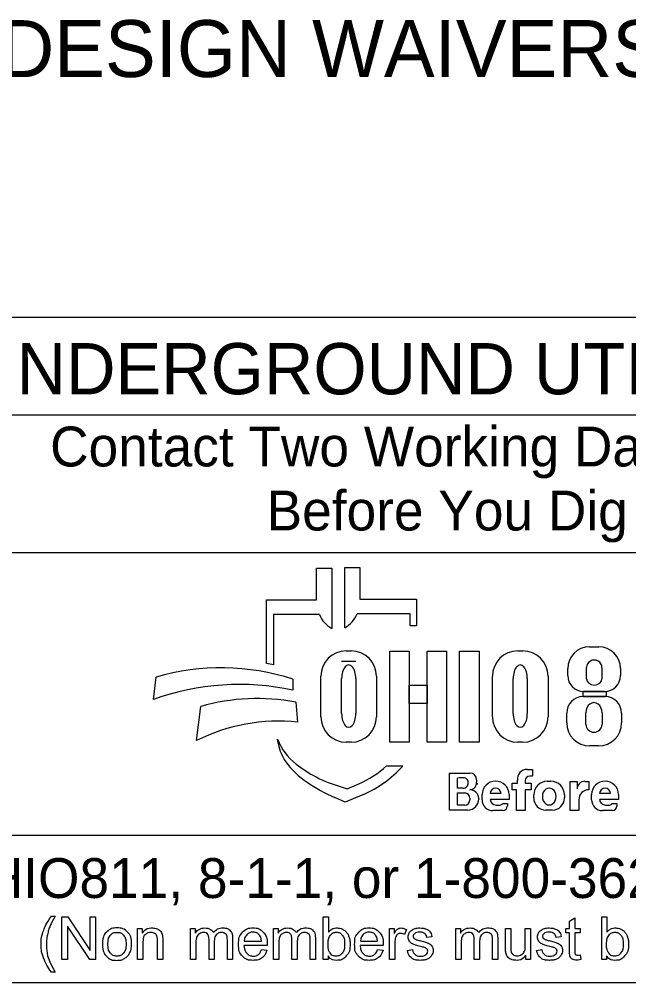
# Model space of a CAD drawing. Extents: x 0 to 34, y 0 to 22.
# Drawn here: x 2.689 to 4.831, y 2.143 to 5.529 of the extents above; entities that cross this region are included whole.
import ezdxf

# ---------------------------------------------------------------- set-up
doc = ezdxf.new("R2010")
doc.units = 0
doc.layers.add('SH_Data', color=7, linetype='Continuous')
doc.layers.add('SH_Text', color=7, linetype='Continuous')

msp = doc.modelspace()

# ---------------------------------------------------------------- linework, layer by layer
at = {"layer": 'SH_Data'}
for p, q in [((6.6275, 4.4803), (2.3775, 4.4803)), ((2.3775, 4.1387), (6.6275, 4.1387)), ((2.3775, 3.6553), (6.6275, 3.6553)), ((6.6275, 2.6607), (2.3775, 2.6607)), ((6.6275, 2.1428), (2.3775, 2.1428))]:
    msp.add_line(p, q, dxfattribs=at)
at = {"layer": 'SH_Text'}
for p, q in [((3.7335, 3.4883), (3.7335, 3.5998)), ((3.7335, 3.5998), (3.7872, 3.5998)), ((3.7872, 3.5998), (3.7872, 3.3877)), ((3.8329, 3.39), (3.8329, 3.6021)), ((3.8329, 3.6021), (3.8865, 3.6021)), ((3.8865, 3.6021), (3.8865, 3.4906)), ((3.5576, 3.2644), (3.5576, 3.4883)), ((3.5576, 3.4883), (3.7335, 3.4883)), ((3.8865, 3.4906), (4.0857, 3.4906)), ((4.0857, 3.4906), (4.0857, 3.3968)), ((3.5828, 3.4369), (3.5828, 3.26)), ((3.7439, 3.4369), (3.5828, 3.4369)), ((4.0625, 3.4392), (3.8761, 3.4392)), ((4.0625, 3.3968), (4.0625, 3.4392)), ((4.0857, 3.3968), (4.0625, 3.3968)), ((4.6931, 3.3231), (4.7258, 3.3231)), ((3.8385, 3.3091), (3.8551, 3.3091)), ((4.4416, 3.3091), (4.4581, 3.3091)), ((3.8718, 3.2721), (3.822, 3.2721)), ((4.683, 3.2111), (4.683, 3.2504)), ((4.7371, 3.2504), (4.7371, 3.2111)), ((3.7491, 3.0776), (3.7491, 3.2196)), ((3.9445, 3.2196), (3.9445, 3.0776)), ((4.3521, 3.0776), (4.3521, 3.2196)), ((4.5476, 3.2196), (4.5476, 3.0776)), ((4.6168, 3.2225), (4.6168, 3.2468)), ((4.8022, 3.2468), (4.8022, 3.2225)), ((3.1602, 3.1381), (3.1696, 3.2162)), ((3.6509, 3.2097), (3.6509, 3.1709)), ((3.822, 3.089), (3.822, 3.2114)), ((3.8718, 3.2114), (3.8718, 3.089)), ((4.425, 3.089), (4.425, 3.2114)), ((4.4748, 3.2114), (4.4748, 3.089)), ((4.7462, 3.1665), (4.6728, 3.1665)), ((3.6608, 3.1291), (3.6671, 3.0582)), ((4.671, 3.1482), (4.7483, 3.1482)), ((3.312, 2.9936), (3.3267, 3.1137)), ((4.6131, 3.0563), (4.6131, 3.0903)), ((4.6806, 3.0503), (4.6806, 3.0912)), ((4.7374, 3.0912), (4.7374, 3.0503)), ((4.8062, 3.0903), (4.8062, 3.0563)), ((3.5997, 2.9807), (3.5967, 2.9986)), ((3.8551, 2.9882), (3.8385, 2.9882)), ((4.4581, 2.9882), (4.4416, 2.9882)), ((4.7252, 2.9753), (4.6941, 2.9753)), ((3.98, 2.9048), (4.0375, 2.9048)), ((4.2013, 2.749), (4.2013, 2.8798)), ((4.2013, 2.8798), (4.2725, 2.8798)), ((4.4739, 2.8926), (4.4934, 2.8926)), ((4.4934, 2.8926), (4.4934, 2.8696)), ((3.7816, 2.8444), (3.841, 2.8239)), ((4.2293, 2.8263), (4.2293, 2.8632)), ((4.2545, 2.8632), (4.2332, 2.8632)), ((4.2963, 2.856), (4.2963, 2.8481)), ((4.4213, 2.8212), (4.4213, 2.8442)), ((4.4213, 2.8442), (4.4406, 2.8442)), ((4.4406, 2.8442), (4.4406, 2.8546)), ((4.4667, 2.8526), (4.4667, 2.8442)), ((4.4667, 2.8442), (4.4883, 2.8442)), ((4.4934, 2.8691), (4.4832, 2.8691)), ((4.4883, 2.8442), (4.4883, 2.8212)), ((4.5451, 2.8508), (4.5573, 2.8508)), ((4.6254, 2.7478), (4.6254, 2.8505)), ((4.6254, 2.8505), (4.6499, 2.8505)), ((4.6499, 2.8505), (4.6499, 2.8237)), ((4.6772, 2.8505), (4.691, 2.8505)), ((4.691, 2.8505), (4.691, 2.8209)), ((3.841, 2.8239), (3.8821, 2.8417)), ((4.2487, 2.8263), (4.2293, 2.8263)), ((4.4362, 2.8212), (4.4213, 2.8212)), ((4.4362, 2.7478), (4.4362, 2.8212)), ((4.4883, 2.8212), (4.4667, 2.8212)), ((4.4667, 2.8212), (4.4667, 2.7478)), ((3.835, 2.7769), (3.7976, 2.7934)), ((3.8983, 2.8044), (3.835, 2.7769)), ((4.2293, 2.7669), (4.2293, 2.8097)), ((4.2293, 2.8097), (4.2548, 2.8097)), ((4.2729, 2.7916), (4.2729, 2.7853)), ((4.3043, 2.7887), (4.3043, 2.7884)), ((4.3159, 2.7858), (4.3159, 2.8042)), ((4.3824, 2.8082), (4.3439, 2.8082)), ((4.4104, 2.7866), (4.344, 2.7866)), ((4.4104, 2.8042), (4.4104, 2.7866)), ((4.4973, 2.7922), (4.4973, 2.8029)), ((4.6051, 2.8029), (4.6051, 2.7922)), ((4.6559, 2.786), (4.6559, 2.7478)), ((4.7008, 2.7858), (4.7008, 2.8042)), ((4.7674, 2.8082), (4.7288, 2.8082)), ((4.7953, 2.7866), (4.7289, 2.7866)), ((4.7953, 2.8042), (4.7953, 2.7866)), ((4.265, 2.749), (4.2013, 2.749)), ((4.2546, 2.7669), (4.2293, 2.7669)), ((4.3892, 2.7478), (4.3538, 2.7478)), ((4.3649, 2.7673), (4.379, 2.7673)), ((4.3876, 2.7729), (4.4045, 2.7729)), ((4.4045, 2.7729), (4.4045, 2.7631)), ((4.4667, 2.7478), (4.4362, 2.7478)), ((4.5623, 2.7494), (4.5401, 2.7494)), ((4.6559, 2.7478), (4.6254, 2.7478)), ((4.7742, 2.7478), (4.7388, 2.7478)), ((4.7498, 2.7673), (4.7639, 2.7673)), ((4.7725, 2.7729), (4.7894, 2.7729)), ((4.7894, 2.7729), (4.7894, 2.7631))]:
    msp.add_line(p, q, dxfattribs=at)
for points in [[(3.991, 3.3081), (4.0589, 3.3081), (4.0589, 2.9881), (3.991, 2.9881)], [(4.1231, 3.3081), (4.1911, 3.3081), (4.1911, 2.9881), (4.1231, 2.9881)], [(4.2364, 3.3081), (4.3052, 3.3081), (4.3052, 2.9881), (4.2364, 2.9881)], [(4.0589, 3.1882), (4.1231, 3.1882), (4.1231, 3.1242), (4.0589, 3.1242)], [(4.6706, 3.1665), (4.7523, 3.1665), (4.7523, 3.1481), (4.6706, 3.1481)]]:
    msp.add_lwpolyline(points, close=True, dxfattribs=at)
for points in [[(2.8021, 2.3766), (2.8153, 2.3766)], [(2.8389, 2.2239), (2.8389, 2.3741), (2.8592, 2.3741), (2.9382, 2.2561), (2.9382, 2.3741), (2.9572, 2.3741), (2.9572, 2.2239), (2.9369, 2.2239), (2.8579, 2.3419), (2.8579, 2.2239), (2.8389, 2.2239)], [(3.7743, 2.2239), (3.7573, 2.2239), (3.7573, 2.3741), (3.7757, 2.3741), (3.7757, 2.3206)], [(4.6233, 2.2558), (4.6233, 2.3185), (4.6097, 2.3185), (4.6097, 2.3328), (4.6233, 2.3328), (4.6233, 2.3597), (4.6417, 2.3708), (4.6417, 2.3328), (4.6601, 2.3328), (4.6601, 2.3185), (4.6417, 2.3185), (4.6417, 2.2547)], [(4.7534, 2.2239), (4.7363, 2.2239), (4.7363, 2.3741), (4.7548, 2.3741), (4.7548, 2.3206)], [(3.1048, 2.2239), (3.1048, 2.3328), (3.1214, 2.3328), (3.1214, 2.3173)], [(3.2912, 2.2239), (3.2912, 2.3328), (3.3077, 2.3328), (3.3077, 2.3174)], [(3.5826, 2.2239), (3.5826, 2.3328), (3.5991, 2.3328), (3.5991, 2.3174)], [(3.9904, 2.2239), (3.9904, 2.3328), (4.007, 2.3328), (4.007, 2.3163)], [(4.0495, 2.3293), (4.043, 2.3122)], [(4.1394, 2.3046), (4.1213, 2.3022)], [(4.2236, 2.2239), (4.2236, 2.3328), (4.2401, 2.3328), (4.2401, 2.3174)], [(4.3979, 2.2654), (4.3979, 2.3328), (4.4164, 2.3328), (4.4164, 2.2724)], [(4.4676, 2.2745), (4.4676, 2.3328), (4.4861, 2.3328), (4.4861, 2.2239), (4.4696, 2.2239)], [(4.594, 2.3046), (4.5759, 2.3022)], [(3.1233, 2.2833), (3.1233, 2.2239), (3.1048, 2.2239)], [(3.1932, 2.2908), (3.1932, 2.2239), (3.1748, 2.2239), (3.1748, 2.2901)], [(3.3097, 2.2803), (3.3097, 2.2239), (3.2912, 2.2239)], [(3.3743, 2.2871), (3.3743, 2.2239), (3.3559, 2.2239), (3.3559, 2.2946)], [(3.4388, 2.2986), (3.4388, 2.2239), (3.4203, 2.2239), (3.4203, 2.2924)], [(3.56, 2.2736), (3.4788, 2.2736)], [(3.4799, 2.2887), (3.5406, 2.2887)], [(3.601, 2.2803), (3.601, 2.2239), (3.5826, 2.2239)], [(3.6657, 2.2871), (3.6657, 2.2239), (3.6473, 2.2239), (3.6473, 2.2946)], [(3.7301, 2.2986), (3.7301, 2.2239), (3.7117, 2.2239), (3.7117, 2.2924)], [(3.968, 2.2736), (3.8868, 2.2736)], [(3.8879, 2.2887), (3.9486, 2.2887)], [(4.0088, 2.2809), (4.0088, 2.2239), (3.9904, 2.2239)], [(4.242, 2.2803), (4.242, 2.2239), (4.2236, 2.2239)], [(4.3067, 2.2871), (4.3067, 2.2239), (4.2883, 2.2239), (4.2883, 2.2946)], [(4.3711, 2.2986), (4.3711, 2.2239), (4.3527, 2.2239), (4.3527, 2.2924)], [(3.5404, 2.2591), (3.5595, 2.2567)], [(3.7743, 2.2375), (3.7743, 2.2239)], [(3.9484, 2.2591), (3.9675, 2.2567)], [(4.053, 2.2564), (4.0712, 2.2593)], [(4.4696, 2.2239), (4.4696, 2.24)], [(4.5076, 2.2564), (4.5258, 2.2593)], [(4.6601, 2.2404), (4.6628, 2.2241)], [(4.7534, 2.2375), (4.7534, 2.2239)], [(2.8153, 2.1798), (2.8021, 2.1798)]]:
    msp.add_lwpolyline(points, dxfattribs=at)
for centre, radius, start, end in [((3.8353, 3.4736), 0.0985, 201.9296, 240.7469), ((3.7847, 3.476), 0.0985, 299.2531, 338.0704), ((4.6931, 3.2468), 0.0763, 90, 180), ((4.7258, 3.2468), 0.0763, 0, 90), ((3.8385, 3.2196), 0.0895, 90, 180), ((3.8551, 3.2196), 0.0895, 0, 90), ((4.4416, 3.2196), 0.0895, 90, 180), ((4.4581, 3.2196), 0.0895, 0, 90), ((3.4295, 2.4554), 0.8191, 79.2074, 81.0007), ((3.3997, 2.4302), 0.8191, 72.1402, 106.3144), ((4.6728, 3.2225), 0.056, 180, 270), ((4.7462, 3.2225), 0.056, 270, 0), ((3.4628, 2.2991), 0.8919, 77.8238, 109.8274), ((3.5267, 2.4094), 0.7322, 79.44, 105.8467), ((4.671, 3.0903), 0.0579, 90, 180), ((4.7483, 3.0903), 0.0579, 0, 90), ((3.5987, 2.4262), 0.6357, 83.8248, 116.8021), ((3.8385, 3.0776), 0.0895, 180, 270), ((3.8551, 3.0776), 0.0895, 270, 0), ((4.4416, 3.0776), 0.0895, 180, 270), ((4.4581, 3.0776), 0.0895, 270, 0), ((4.6941, 3.0563), 0.081, 180, 270), ((4.7252, 3.0563), 0.081, 270, 0), ((3.7841, 3.0707), 0.2008, 201.0457, 232.5314), ((3.741, 3.0048), 0.1433, 189.6817, 216.0884), ((3.8747, 3.1022), 0.3088, 216.0884, 235.7167), ((3.9766, 3.3219), 0.5173, 232.5314, 241.794), ((3.7387, 3.1722), 0.3602, 293.4582, 312.0712), ((3.7387, 3.1722), 0.401, 293.4582, 317.8286), ((4.2725, 2.856), 0.0238, 0, 90), ((4.4739, 2.859), 0.0335, 90, 187.5187), ((4.0412, 3.3465), 0.6044, 235.7167, 246.2325), ((3.8914, 3.1631), 0.3371, 241.794, 250.9821), ((4.2487, 2.845), 0.0187, 270, 2.0582), ((4.2505, 2.8463), 0.0169, 357.8325, 90), ((4.2721, 2.8453), 0.0243, 270, 6.6529), ((4.3631, 2.8042), 0.0473, 0, 180), ((4.4832, 2.8526), 0.0165, 90, 180), ((4.5451, 2.8029), 0.0478, 90, 180), ((4.5573, 2.8029), 0.0478, 0, 90), ((4.6768, 2.8237), 0.0269, 89.2449, 180), ((4.7481, 2.8042), 0.0473, 0, 180), ((4.2722, 2.7889), 0.0321, 4.0748, 90), ((4.2827, 2.8438), 0.0175, 347.4023, 0), ((4.3632, 2.8072), 0.0193, 2.9632, 177.0368), ((4.6908, 2.786), 0.0349, 89.6033, 180), ((4.7481, 2.8072), 0.0193, 2.9632, 177.0368), ((4.2546, 2.7853), 0.0184, 270, 0), ((4.2548, 2.7916), 0.0181, 0, 90), ((4.265, 2.7884), 0.0393, 270, 0), ((4.2714, 2.7887), 0.033, 0, 11.7502), ((4.3538, 2.7858), 0.038, 180, 270), ((4.3649, 2.7883), 0.021, 184.827, 270), ((4.5401, 2.7922), 0.0428, 180, 270), ((4.5623, 2.7922), 0.0428, 270, 0), ((4.7388, 2.7858), 0.038, 180, 270), ((4.7498, 2.7883), 0.021, 184.827, 270), ((4.379, 2.7767), 0.00938, 270, 335.9979), ((4.3892, 2.7631), 0.0152, 270, 0), ((4.7639, 2.7767), 0.00938, 270, 335.9979), ((4.7742, 2.7631), 0.0152, 270, 0)]:
    msp.add_arc(centre, radius, start, end, dxfattribs=at)
for centre, major_axis, ratio, start_param, end_param in [((3.8469, 3.2114), (0, 0.0484), 0.514403, 4.712389, 7.853982), ((4.4499, 3.2114), (0, 0.0484), 0.514403, 4.712389, 7.853982), ((4.71, 3.2504), (0.0271, 0), 0.969373, 0, 3.141593), ((4.71, 3.2111), (0.0271, 0), 0.818453, 3.141593, 6.283185), ((4.709, 3.0912), (0, 0.0358), 0.794529, 4.712389, 7.853982), ((3.8469, 3.089), (0, 0.0484), 0.514403, 1.570796, 4.712389), ((4.4499, 3.089), (0, 0.0484), 0.514403, 1.570796, 4.712389), ((4.709, 3.0503), (0.0284, 0), 0.959837, 3.141593, 6.283185), ((4.5517, 2.7976), (0, 0.029), 0.832186, 4.712389, 7.853982), ((4.5517, 2.7976), (0, 0.0302), 0.797287, 1.570796, 4.712389)]:
    msp.add_ellipse(centre, major_axis=major_axis, ratio=ratio, start_param=start_param, end_param=end_param, dxfattribs=at)
for points in [[(2.8021, 2.1798), (2.7869, 2.199), (2.7763, 2.2248), (2.7657, 2.2506), (2.7657, 2.2783), (2.7657, 2.3026), (2.7736, 2.325), (2.7829, 2.3509), (2.8021, 2.3766)], [(2.8153, 2.3766), (2.8029, 2.3553), (2.7989, 2.3462), (2.7927, 2.332), (2.7891, 2.3167), (2.7847, 2.2975), (2.7847, 2.2782), (2.7847, 2.2289), (2.8153, 2.1798)], [(2.9814, 2.2783), (2.9814, 2.3085), (2.9981, 2.3231), (3.0122, 2.3352), (3.0323, 2.3352), (3.0547, 2.3352), (3.069, 2.3205), (3.0832, 2.3058), (3.0832, 2.2799), (3.0832, 2.2589), (3.0769, 2.2469), (3.0706, 2.2348), (3.0586, 2.2282), (3.0466, 2.2215), (3.0323, 2.2215), (3.0095, 2.2215), (2.9954, 2.2362), (2.9814, 2.2508), (2.9814, 2.2783)], [(3.0003, 2.2783), (3.0003, 2.2574), (3.0094, 2.247), (3.0185, 2.2366), (3.0323, 2.2366), (3.046, 2.2366), (3.0551, 2.2471), (3.0642, 2.2575), (3.0642, 2.279), (3.0642, 2.2991), (3.0551, 2.3095), (3.0459, 2.3199), (3.0323, 2.3199), (3.0185, 2.3199), (3.0094, 2.3096), (3.0003, 2.2992), (3.0003, 2.2783)], [(3.1214, 2.3173), (3.1334, 2.3352), (3.156, 2.3352), (3.1659, 2.3352), (3.1741, 2.3316), (3.1823, 2.3281), (3.1864, 2.3224), (3.1905, 2.3166), (3.1922, 2.3087), (3.1932, 2.3036), (3.1932, 2.2908)], [(3.1748, 2.2901), (3.1748, 2.3013), (3.1726, 2.3069), (3.1705, 2.3125), (3.165, 2.3158), (3.1595, 2.3191), (3.1521, 2.3191), (3.1404, 2.3191), (3.1318, 2.3117), (3.1233, 2.3042), (3.1233, 2.2833)], [(3.3077, 2.3174), (3.3128, 2.3254), (3.3214, 2.3303), (3.3299, 2.3352), (3.3407, 2.3352), (3.3528, 2.3352), (3.3606, 2.3301), (3.3683, 2.3251), (3.3715, 2.3161), (3.3844, 2.3352), (3.4051, 2.3352), (3.4213, 2.3352), (3.43, 2.3262), (3.4388, 2.3172), (3.4388, 2.2986)], [(3.3559, 2.2946), (3.3559, 2.3069), (3.3514, 2.313), (3.3469, 2.3191), (3.3366, 2.3191), (3.3288, 2.3191), (3.3222, 2.315), (3.3156, 2.311), (3.3126, 2.3031), (3.3097, 2.2952), (3.3097, 2.2803)], [(3.4203, 2.2924), (3.4203, 2.3035), (3.4185, 2.3083), (3.4168, 2.3132), (3.412, 2.3162), (3.4073, 2.3191), (3.401, 2.3191), (3.3895, 2.3191), (3.3819, 2.3115), (3.3743, 2.3039), (3.3743, 2.2871)], [(3.5595, 2.2567), (3.555, 2.24), (3.5428, 2.2307), (3.5306, 2.2215), (3.5117, 2.2215), (3.4878, 2.2215), (3.4738, 2.2362), (3.4598, 2.2509), (3.4598, 2.2774), (3.4598, 2.3049), (3.474, 2.32), (3.4881, 2.3352), (3.5106, 2.3352), (3.5324, 2.3352), (3.5463, 2.3203), (3.5601, 2.3055), (3.5601, 2.2785), (3.5601, 2.2769), (3.56, 2.2736)], [(3.5406, 2.2887), (3.5394, 2.3025), (3.5337, 2.3094), (3.5249, 2.3201), (3.5108, 2.3201), (3.4981, 2.3201), (3.4894, 2.3115), (3.4808, 2.303), (3.4799, 2.2887)], [(3.5991, 2.3174), (3.6042, 2.3254), (3.6127, 2.3303), (3.6212, 2.3352), (3.6321, 2.3352), (3.6442, 2.3352), (3.6519, 2.3301), (3.6597, 2.3251), (3.6628, 2.3161), (3.6758, 2.3352), (3.6965, 2.3352), (3.7127, 2.3352), (3.7214, 2.3262), (3.7301, 2.3172), (3.7301, 2.2986)], [(3.6473, 2.2946), (3.6473, 2.3069), (3.6428, 2.313), (3.6383, 2.3191), (3.628, 2.3191), (3.6202, 2.3191), (3.6136, 2.315), (3.607, 2.311), (3.604, 2.3031), (3.601, 2.2952), (3.601, 2.2803)], [(3.7117, 2.2924), (3.7117, 2.3035), (3.7099, 2.3083), (3.7081, 2.3132), (3.7034, 2.3162), (3.6987, 2.3191), (3.6923, 2.3191), (3.6809, 2.3191), (3.6733, 2.3115), (3.6657, 2.3039), (3.6657, 2.2871)], [(3.7741, 2.2792), (3.7741, 2.2596), (3.7794, 2.2509), (3.7881, 2.2366), (3.8029, 2.2366), (3.815, 2.2366), (3.8238, 2.2471), (3.8326, 2.2576), (3.8326, 2.2784), (3.8326, 2.2998), (3.8241, 2.3099), (3.8157, 2.3201), (3.8038, 2.3201), (3.7917, 2.3201), (3.7829, 2.3096), (3.7741, 2.299), (3.7741, 2.2792)], [(3.7757, 2.3206), (3.7874, 2.3352), (3.8055, 2.3352), (3.8155, 2.3352), (3.8245, 2.3311), (3.8335, 2.3271), (3.8392, 2.3198), (3.845, 2.3124), (3.8483, 2.3021), (3.8516, 2.2918), (3.8516, 2.28), (3.8516, 2.252), (3.8378, 2.2368), (3.8239, 2.2215), (3.8046, 2.2215), (3.7853, 2.2215), (3.7743, 2.2375)], [(3.9675, 2.2567), (3.963, 2.24), (3.9508, 2.2307), (3.9386, 2.2215), (3.9196, 2.2215), (3.8958, 2.2215), (3.8818, 2.2362), (3.8678, 2.2509), (3.8678, 2.2774), (3.8678, 2.3049), (3.882, 2.32), (3.8961, 2.3352), (3.9186, 2.3352), (3.9404, 2.3352), (3.9543, 2.3203), (3.9681, 2.3055), (3.9681, 2.2785), (3.9681, 2.2769), (3.968, 2.2736)], [(3.9486, 2.2887), (3.9474, 2.3025), (3.9417, 2.3094), (3.9328, 2.3201), (3.9188, 2.3201), (3.9061, 2.3201), (3.8974, 2.3115), (3.8888, 2.303), (3.8879, 2.2887)], [(4.007, 2.3163), (4.0133, 2.3278), (4.0187, 2.3315), (4.0241, 2.3352), (4.0305, 2.3352), (4.0398, 2.3352), (4.0495, 2.3293)], [(4.043, 2.3122), (4.0363, 2.3162), (4.0295, 2.3162), (4.0235, 2.3162), (4.0187, 2.3125), (4.0139, 2.3089), (4.0119, 2.3024), (4.0088, 2.2926), (4.0088, 2.2809)], [(4.1213, 2.3022), (4.1201, 2.3106), (4.1142, 2.3153), (4.1083, 2.3201), (4.0975, 2.3201), (4.0848, 2.3201), (4.0794, 2.3159), (4.0739, 2.3116), (4.0739, 2.306), (4.0739, 2.3024), (4.0762, 2.2995), (4.0785, 2.2966), (4.0833, 2.2946), (4.086, 2.2936), (4.0996, 2.2899), (4.1192, 2.2847), (4.1269, 2.2813), (4.1347, 2.278), (4.1391, 2.2717), (4.1435, 2.2653), (4.1435, 2.2559), (4.1435, 2.2467), (4.1381, 2.2386), (4.1327, 2.2304), (4.1226, 2.226), (4.1124, 2.2215), (4.0996, 2.2215), (4.0784, 2.2215), (4.0672, 2.2303), (4.0561, 2.2391), (4.053, 2.2564)], [(4.0712, 2.2593), (4.0727, 2.2483), (4.0798, 2.2425), (4.0868, 2.2366), (4.0995, 2.2366), (4.1122, 2.2366), (4.1184, 2.2418), (4.1245, 2.247), (4.1245, 2.254), (4.1245, 2.2602), (4.1191, 2.2638), (4.1153, 2.2663), (4.1002, 2.2701), (4.0799, 2.2752), (4.072, 2.2789), (4.0642, 2.2827), (4.0601, 2.2893), (4.0561, 2.2959), (4.0561, 2.3038), (4.0561, 2.3111), (4.0594, 2.3173), (4.0628, 2.3235), (4.0685, 2.3276), (4.0728, 2.3308), (4.0803, 2.333), (4.0877, 2.3352), (4.0962, 2.3352), (4.109, 2.3352), (4.1187, 2.3315), (4.1284, 2.3278), (4.133, 2.3215), (4.1377, 2.3152), (4.1394, 2.3046)], [(4.2401, 2.3174), (4.2452, 2.3254), (4.2537, 2.3303), (4.2622, 2.3352), (4.2731, 2.3352), (4.2852, 2.3352), (4.2929, 2.3301), (4.3007, 2.3251), (4.3038, 2.3161), (4.3168, 2.3352), (4.3375, 2.3352), (4.3537, 2.3352), (4.3624, 2.3262), (4.3711, 2.3172), (4.3711, 2.2986)], [(4.2883, 2.2946), (4.2883, 2.3069), (4.2838, 2.313), (4.2793, 2.3191), (4.269, 2.3191), (4.2612, 2.3191), (4.2546, 2.315), (4.248, 2.311), (4.245, 2.3031), (4.242, 2.2952), (4.242, 2.2803)], [(4.3527, 2.2924), (4.3527, 2.3035), (4.3509, 2.3083), (4.3491, 2.3132), (4.3444, 2.3162), (4.3397, 2.3191), (4.3333, 2.3191), (4.3219, 2.3191), (4.3143, 2.3115), (4.3067, 2.3039), (4.3067, 2.2871)], [(4.5759, 2.3022), (4.5747, 2.3106), (4.5688, 2.3153), (4.5629, 2.3201), (4.5521, 2.3201), (4.5394, 2.3201), (4.5339, 2.3159), (4.5285, 2.3116), (4.5285, 2.306), (4.5285, 2.3024), (4.5308, 2.2995), (4.533, 2.2966), (4.5378, 2.2946), (4.5406, 2.2936), (4.5542, 2.2899), (4.5737, 2.2847), (4.5815, 2.2813), (4.5893, 2.278), (4.5937, 2.2717), (4.5981, 2.2653), (4.5981, 2.2559), (4.5981, 2.2467), (4.5927, 2.2386), (4.5873, 2.2304), (4.5772, 2.226), (4.567, 2.2215), (4.5542, 2.2215), (4.5329, 2.2215), (4.5218, 2.2303), (4.5107, 2.2391), (4.5076, 2.2564)], [(4.5258, 2.2593), (4.5273, 2.2483), (4.5343, 2.2425), (4.5414, 2.2366), (4.554, 2.2366), (4.5668, 2.2366), (4.5729, 2.2418), (4.5791, 2.247), (4.5791, 2.254), (4.5791, 2.2602), (4.5736, 2.2638), (4.5698, 2.2663), (4.5548, 2.2701), (4.5345, 2.2752), (4.5266, 2.2789), (4.5188, 2.2827), (4.5147, 2.2893), (4.5107, 2.2959), (4.5107, 2.3038), (4.5107, 2.3111), (4.514, 2.3173), (4.5173, 2.3235), (4.5231, 2.3276), (4.5274, 2.3308), (4.5348, 2.333), (4.5423, 2.3352), (4.5508, 2.3352), (4.5636, 2.3352), (4.5733, 2.3315), (4.583, 2.3278), (4.5876, 2.3215), (4.5922, 2.3152), (4.594, 2.3046)], [(4.7532, 2.2792), (4.7532, 2.2596), (4.7585, 2.2509), (4.7672, 2.2366), (4.782, 2.2366), (4.7941, 2.2366), (4.8029, 2.2471), (4.8116, 2.2576), (4.8116, 2.2784), (4.8116, 2.2998), (4.8032, 2.3099), (4.7948, 2.3201), (4.7828, 2.3201), (4.7708, 2.3201), (4.762, 2.3096), (4.7532, 2.299), (4.7532, 2.2792)], [(4.7548, 2.3206), (4.7664, 2.3352), (4.7846, 2.3352), (4.7946, 2.3352), (4.8036, 2.3311), (4.8125, 2.3271), (4.8183, 2.3198), (4.8241, 2.3124), (4.8274, 2.3021), (4.8306, 2.2918), (4.8306, 2.28), (4.8306, 2.252), (4.8168, 2.2368), (4.803, 2.2215), (4.7836, 2.2215), (4.7644, 2.2215), (4.7534, 2.2375)], [(3.4788, 2.2736), (3.4799, 2.2557), (3.489, 2.2462), (3.4981, 2.2366), (3.5117, 2.2366), (3.5219, 2.2366), (3.5291, 2.242), (3.5362, 2.2473), (3.5404, 2.2591)], [(3.8868, 2.2736), (3.8879, 2.2557), (3.897, 2.2462), (3.9061, 2.2366), (3.9197, 2.2366), (3.9299, 2.2366), (3.937, 2.242), (3.9442, 2.2473), (3.9484, 2.2591)], [(4.4164, 2.2724), (4.4164, 2.258), (4.4175, 2.253), (4.4192, 2.2457), (4.4249, 2.2416), (4.4305, 2.2374), (4.4388, 2.2374), (4.4471, 2.2374), (4.4543, 2.2417), (4.4616, 2.2459), (4.4646, 2.2533), (4.4676, 2.2606), (4.4676, 2.2745)], [(4.4696, 2.24), (4.4569, 2.2215), (4.4351, 2.2215), (4.4255, 2.2215), (4.4171, 2.2252), (4.4088, 2.2289), (4.4047, 2.2345), (4.4007, 2.2401), (4.3991, 2.2482), (4.3979, 2.2536), (4.3979, 2.2654)], [(4.6628, 2.2241), (4.655, 2.2224), (4.6488, 2.2224), (4.6388, 2.2224), (4.6333, 2.2256), (4.6278, 2.2288), (4.6255, 2.234), (4.6233, 2.2392), (4.6233, 2.2558)], [(4.6417, 2.2547), (4.6417, 2.2468), (4.6427, 2.2445), (4.6436, 2.2423), (4.6458, 2.2409), (4.648, 2.2396), (4.6521, 2.2396), (4.6551, 2.2396), (4.6601, 2.2404)]]:
    msp.add_open_spline(points, degree=3, dxfattribs=at)

# ---------------------------------------------------------------- texts
for s, height, p in [('ADA DESIGN WAIVERS', 0.2, (1.9944, 5.3256)), ('UNDERGROUND UTILITIES', 0.18, (2.5057, 4.2106)), ('Contact Two Working Days', 0.14, (2.7972, 3.9571)), ('Before You Dig', 0.14, (3.5583, 3.7321)), ('OHIO811, 8-1-1, or 1-800-362-2764', 0.14, (2.422, 2.4406))]:
    msp.add_text(s, height=height, dxfattribs=at).set_placement(p)

doc.saveas('drawing.dxf')
